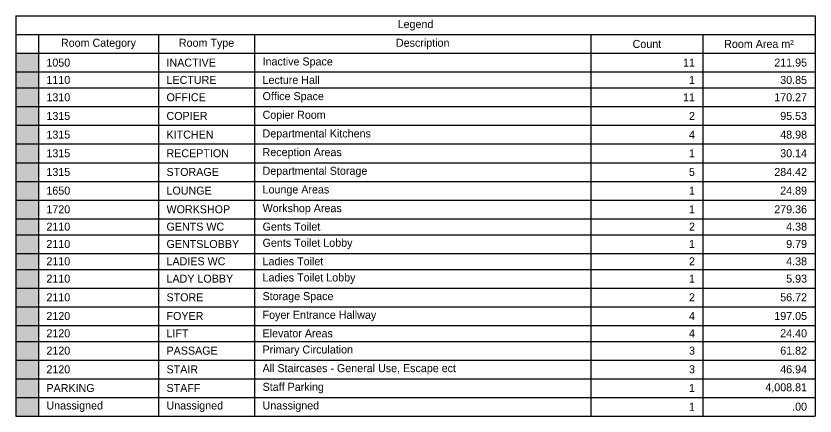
# Model space of a CAD drawing. Extents: x 301721 to 487446, y -38404 to 51035.
# Drawn here: x 457027 to 487446, y 35795 to 51035 of the extents above; entities that cross this region are included whole.
import ezdxf

# ---------------------------------------------------------------- set-up
doc = ezdxf.new("R2010")
doc.units = 0
doc.header["$MEASUREMENT"] = 0
doc.layers.get('0').update_dxf_attribs({"linetype": 'CONTINUOUS'})
doc.layers.add('HL-TMP', color=7, linetype='CONTINUOUS')

# ---------------------------------------------------------------- blocks, each defined once
blk = doc.blocks.new('*T5')
at = {"layer": 'HL-TMP', "color": 0, "linetype": 'ByBlock', "lineweight": -2, "transparency": 16777216}
for p, q in [((0, 0), (30419.04, 0)), ((0, 0), (0, -15240)), ((30419.04, 0), (30419.04, -15240)), ((0, -711.2), (30419.04, -711.2)), ((853.44, -711.2), (853.44, -15240)), ((5425.44, -711.2), (5425.44, -15240)), ((9083.04, -711.2), (9083.04, -15240)), ((21884.64, -711.2), (21884.64, -15240)), ((26151.84, -711.2), (26151.84, -15240)), ((0, -1422.4), (30419.04, -1422.4)), ((0, -2133.6), (30419.04, -2133.6)), ((0, -2743.2), (30419.04, -2743.2)), ((0, -3454.4), (30419.04, -3454.4)), ((0, -4165.6), (30419.04, -4165.6)), ((0, -4876.8), (30419.04, -4876.8)), ((0, -5588), (30419.04, -5588)), ((0, -6299.2), (30419.04, -6299.2)), ((0, -7010.4), (30419.04, -7010.4)), ((0, -7721.6), (30419.04, -7721.6)), ((0, -8331.2), (30419.04, -8331.2)), ((0, -9042.4), (30419.04, -9042.4)), ((0, -9652), (30419.04, -9652)), ((0, -10363.2), (30419.04, -10363.2)), ((0, -11074.4), (30419.04, -11074.4)), ((0, -11785.6), (30419.04, -11785.6)), ((0, -12395.2), (30419.04, -12395.2)), ((0, -13106.4), (30419.04, -13106.4)), ((0, -13817.6), (30419.04, -13817.6)), ((0, -14528.8), (30419.04, -14528.8)), ((0, -15240), (30419.04, -15240))]:
    blk.add_line(p, q, dxfattribs=at)
at = {"layer": 'HL-TMP', "color": 251, "linetype": 'Continuous', "true_color": 0x666666, "transparency": 16777216}
for points in [[(0, -1422.4), (0, -2133.6), (853.44, -1422.4), (853.44, -2133.6)], [(0, -12395.2), (0, -13106.4), (853.44, -12395.2), (853.44, -13106.4)], [(0, -13106.4), (0, -13817.6), (853.44, -13106.4), (853.44, -13817.6)]]:
    blk.add_solid(points, dxfattribs=at)
at = {"layer": 'HL-TMP', "color": 213, "linetype": 'Continuous', "true_color": 0xcc66ec, "transparency": 16777216}
blk.add_solid([(0, -2133.6), (0, -2743.2), (853.44, -2133.6), (853.44, -2743.2)], dxfattribs=at)
at = {"layer": 'HL-TMP', "color": 2, "linetype": 'Continuous', "true_color": 0xffff00, "transparency": 16777216}
blk.add_solid([(0, -2743.2), (0, -3454.4), (853.44, -2743.2), (853.44, -3454.4)], dxfattribs=at)
at = {"layer": 'HL-TMP', "color": 53, "linetype": 'Continuous', "true_color": 0xcccc66, "transparency": 16777216}
blk.add_solid([(0, -3454.4), (0, -4165.6), (853.44, -3454.4), (853.44, -4165.6)], dxfattribs=at)
at = {"layer": 'HL-TMP', "color": 230, "linetype": 'Continuous', "true_color": 0xff3366, "transparency": 16777216}
blk.add_solid([(0, -4165.6), (0, -4876.8), (853.44, -4165.6), (853.44, -4876.8)], dxfattribs=at)
at = {"layer": 'HL-TMP', "color": 30, "linetype": 'Continuous', "true_color": 0xff9900, "transparency": 16777216}
blk.add_solid([(0, -4876.8), (0, -5588), (853.44, -4876.8), (853.44, -5588)], dxfattribs=at)
at = {"layer": 'HL-TMP', "color": 30, "linetype": 'Continuous', "true_color": 0xff6633, "transparency": 16777216}
blk.add_solid([(0, -5588), (0, -6299.2), (853.44, -5588), (853.44, -6299.2)], dxfattribs=at)
at = {"layer": 'HL-TMP', "color": 72, "linetype": 'Continuous', "true_color": 0x66cd2f, "transparency": 16777216}
blk.add_solid([(0, -6299.2), (0, -7010.4), (853.44, -6299.2), (853.44, -7010.4)], dxfattribs=at)
at = {"layer": 'HL-TMP', "color": 254, "linetype": 'Continuous', "true_color": 0xcccccc, "transparency": 16777216}
for points in [[(0, -7010.4), (0, -7721.6), (853.44, -7010.4), (853.44, -7721.6)], [(0, -11785.6), (0, -12395.2), (853.44, -11785.6), (853.44, -12395.2)]]:
    blk.add_solid(points, dxfattribs=at)
at = {"layer": 'HL-TMP', "color": 7, "linetype": 'Continuous', "transparency": 16777216}
for points in [[(0, -7721.6), (0, -8331.2), (853.44, -7721.6), (853.44, -8331.2)], [(0, -8331.2), (0, -9042.4), (853.44, -8331.2), (853.44, -9042.4)], [(0, -9042.4), (0, -9652), (853.44, -9042.4), (853.44, -9652)], [(0, -9652), (0, -10363.2), (853.44, -9652), (853.44, -10363.2)], [(0, -14528.8), (0, -15240), (853.44, -14528.8), (853.44, -15240)]]:
    blk.add_solid(points, dxfattribs=at)
at = {"layer": 'HL-TMP', "color": 253, "linetype": 'Continuous', "true_color": 0x99cea6, "transparency": 16777216}
blk.add_solid([(0, -10363.2), (0, -11074.4), (853.44, -10363.2), (853.44, -11074.4)], dxfattribs=at)
at = {"layer": 'HL-TMP', "color": 250, "linetype": 'Continuous', "true_color": 0x333333, "transparency": 16777216}
blk.add_solid([(0, -11074.4), (0, -11785.6), (853.44, -11074.4), (853.44, -11785.6)], dxfattribs=at)
at = {"layer": 'HL-TMP', "color": 242, "linetype": 'Continuous', "true_color": 0xcc3446, "transparency": 16777216}
blk.add_solid([(0, -13817.6), (0, -14528.8), (853.44, -13817.6), (853.44, -14528.8)], dxfattribs=at)
at = {"layer": 'HL-TMP', "color": 0, "linetype": 'Continuous', "transparency": 16777216, "char_height": 304.8}
for s, insert, width, attachment_point in [('Legend', (15209.52, -355.6), 30418.92, 5), ('Room Category', (3139.44, -1066.8), 3962.4, 5), ('Room Type', (7254.24, -1066.8), 3048, 5), ('Description', (15483.84, -1066.8), 12192, 5), ('Count', (24018.24, -1066.8), 3657.6, 5), ('Room Area m²', (28285.44, -1066.8), 3657.6, 5), ('1050', (1158.24, -1778), 3962.4, 4), ('INACTIVE', (5730.24, -1778), 3048, 4), ('Inactive Space', (9387.84, -1778), 12192, 4), ('11', (25847.04, -1778), 3657.6, 6), ('211.95', (30114.24, -1778), 3657.6, 6), ('1110', (1158.24, -2438.4), 3962.4, 4), ('LECTURE', (5730.24, -2438.4), 3048, 4), ('Lecture Hall', (9387.84, -2438.4), 12192, 4), ('1', (25847.04, -2438.4), 3657.6, 6), ('30.85', (30114.24, -2438.4), 3657.6, 6), ('1310', (1158.24, -3098.8), 3962.4, 4), ('OFFICE', (5730.24, -3098.8), 3048, 4), ('Office Space', (9387.84, -3098.8), 12192, 4), ('11', (25847.04, -3098.8), 3657.6, 6), ('170.27', (30114.24, -3098.8), 3657.6, 6), ('Copier Room', (9387.84, -3810), 12192, 4), ('1315', (1158.24, -3810), 3962.4, 4), ('COPIER', (5730.24, -3810), 3048, 4), ('2', (25847.04, -3810), 3657.6, 6), ('95.53', (30114.24, -3810), 3657.6, 6), ('1315', (1158.24, -4521.2), 3962.4, 4), ('KITCHEN', (5730.24, -4521.2), 3048, 4), ('Departmental Kitchens', (9387.84, -4521.2), 12192, 4), ('4', (25847.04, -4521.2), 3657.6, 6), ('48.98', (30114.24, -4521.2), 3657.6, 6), ('1315', (1158.24, -5232.4), 3962.4, 4), ('RECEPTION', (5730.24, -5232.4), 3048, 4), ('Reception Areas', (9387.84, -5232.4), 12192, 4), ('1', (25847.04, -5232.4), 3657.6, 6), ('30.14', (30114.24, -5232.4), 3657.6, 6), ('Departmental Storage', (9387.84, -5943.6), 12192, 4), ('1315', (1158.24, -5943.6), 3962.4, 4), ('STORAGE', (5730.24, -5943.6), 3048, 4), ('5', (25847.04, -5943.6), 3657.6, 6), ('284.42', (30114.24, -5943.6), 3657.6, 6), ('1650', (1158.24, -6654.8), 3962.4, 4), ('LOUNGE', (5730.24, -6654.8), 3048, 4), ('Lounge Areas', (9387.84, -6654.8), 12192, 4), ('1', (25847.04, -6654.8), 3657.6, 6), ('24.89', (30114.24, -6654.8), 3657.6, 6), ('1720', (1158.24, -7366), 3962.4, 4), ('WORKSHOP', (5730.24, -7366), 3048, 4), ('Workshop Areas', (9387.84, -7366), 12192, 4), ('1', (25847.04, -7366), 3657.6, 6), ('279.36', (30114.24, -7366), 3657.6, 6), ('2110', (1158.24, -8026.4), 3962.4, 4), ('GENTS WC', (5730.24, -8026.4), 3048, 4), ('Gents Toilet', (9387.84, -8026.4), 12192, 4), ('2', (25847.04, -8026.4), 3657.6, 6), ('4.38', (30114.24, -8026.4), 3657.6, 6), ('Gents Toilet Lobby', (9387.84, -8686.8), 12192, 4), ('2110', (1158.24, -8686.8), 3962.4, 4), ('GENTSLOBBY', (5730.24, -8686.8), 3048, 4), ('1', (25847.04, -8686.8), 3657.6, 6), ('9.79', (30114.24, -8686.8), 3657.6, 6), ('2110', (1158.24, -9347.2), 3962.4, 4), ('LADIES WC', (5730.24, -9347.2), 3048, 4), ('Ladies Toilet', (9387.84, -9347.2), 12192, 4), ('2', (25847.04, -9347.2), 3657.6, 6), ('4.38', (30114.24, -9347.2), 3657.6, 6), ('2110', (1158.24, -10007.6), 3962.4, 4), ('LADY LOBBY', (5730.24, -10007.6), 3048, 4), ('Ladies Toilet Lobby', (9387.84, -10007.6), 12192, 4), ('1', (25847.04, -10007.6), 3657.6, 6), ('5.93', (30114.24, -10007.6), 3657.6, 6), ('2110', (1158.24, -10718.8), 3962.4, 4), ('STORE', (5730.24, -10718.8), 3048, 4), ('Storage Space', (9387.84, -10718.8), 12192, 4), ('2', (25847.04, -10718.8), 3657.6, 6), ('56.72', (30114.24, -10718.8), 3657.6, 6), ('Foyer Entrance Hallway', (9387.84, -11430), 12192, 4), ('2120', (1158.24, -11430), 3962.4, 4), ('FOYER', (5730.24, -11430), 3048, 4), ('4', (25847.04, -11430), 3657.6, 6), ('197.05', (30114.24, -11430), 3657.6, 6), ('2120', (1158.24, -12090.4), 3962.4, 4), ('LIFT', (5730.24, -12090.4), 3048, 4), ('Elevator Areas', (9387.84, -12090.4), 12192, 4), ('4', (25847.04, -12090.4), 3657.6, 6), ('24.40', (30114.24, -12090.4), 3657.6, 6), ('2120', (1158.24, -12750.8), 3962.4, 4), ('PASSAGE', (5730.24, -12750.8), 3048, 4), ('Primary Circulation', (9387.84, -12750.8), 12192, 4), ('3', (25847.04, -12750.8), 3657.6, 6), ('61.82', (30114.24, -12750.8), 3657.6, 6), ('2120', (1158.24, -13462), 3962.4, 4), ('STAIR', (5730.24, -13462), 3048, 4), ('All Staircases - General Use, Escape ect', (9387.84, -13462), 12192, 4), ('3', (25847.04, -13462), 3657.6, 6), ('46.94', (30114.24, -13462), 3657.6, 6), ('Staff Parking', (9387.84, -14173.2), 12192, 4), ('4,008.81', (30114.24, -14173.2), 3657.6, 6), ('PARKING', (1158.24, -14173.2), 3962.4, 4), ('STAFF', (5730.24, -14173.2), 3048, 4), ('1', (25847.04, -14173.2), 3657.6, 6), ('Unassigned', (1158.24, -14884.4), 3962.4, 4), ('Unassigned', (5730.24, -14884.4), 3048, 4), ('Unassigned', (9387.84, -14884.4), 12192, 4), ('1', (25847.04, -14884.4), 3657.6, 6), ('.00', (30114.24, -14884.4), 3657.6, 6)]:
    blk.add_mtext(s, dxfattribs=dict(at, insert=insert, width=width, attachment_point=attachment_point))

msp = doc.modelspace()

# ---------------------------------------------------------------- block references
msp.add_blockref('*T5', (457027, 51035))

doc.saveas('drawing.dxf')
